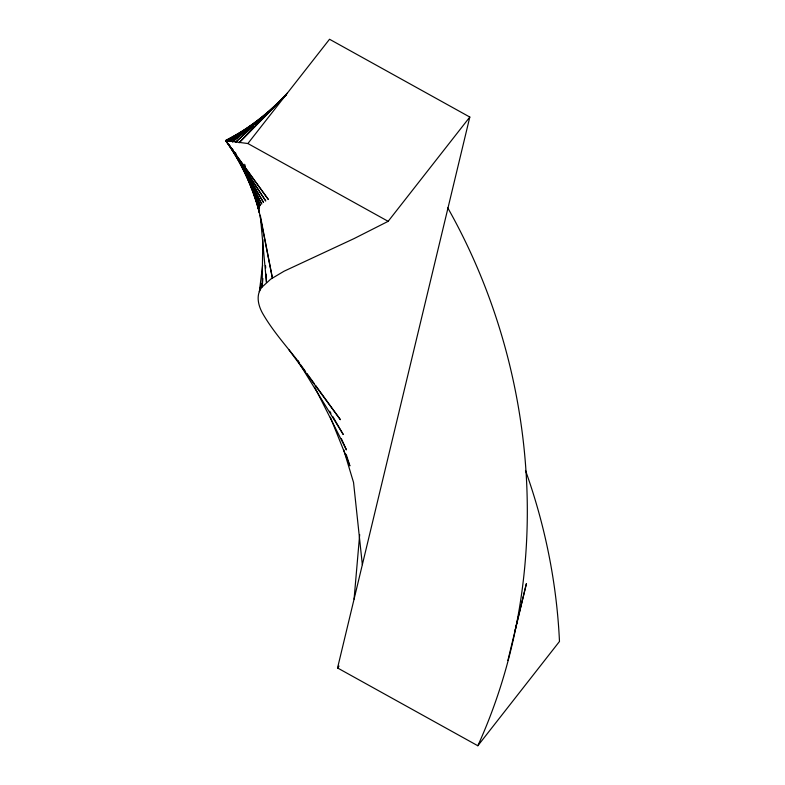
<?xml version="1.0" encoding="UTF-8"?>
<svg xmlns="http://www.w3.org/2000/svg" width="785" height="785" viewBox="0 0 785 785"><rect width="100%" height="100%" fill="white"/><g stroke="black" fill="none" stroke-linecap="round" stroke-linejoin="round"><path stroke-width="1.18" d="M262.798 239.464L262.141 286.967C255.203 295.032 258.422 306.552 263.397 314.707C273.622 332.104 287.261 347.156 299.576 363.053M262.877 278.538L262.141 286.967L270.756 279.117L284.111 271.188L354.094 238.581L388.153 221.331L469.813 117.053L329.533 39.25L247.883 143.527L225.521 140.613L239.572 133.421M354.084 599.092L359.677 534.595M262.612 265.212L259.364 291.667L261.287 283.473M469.813 117.053L337.55 667.957L477.839 745.75C555.28 575.003 539.236 369.951 447.764 207.858M507.895 660.479L526.411 583.618L514.931 631.062M337.55 667.957L339.012 666.092M477.839 745.75L559.479 641.463C556.771 583.177 545.153 525.351 525.479 470.431M287.428 93.003L239.072 142.772L277.242 104.14M283.179 98.125L285.73 95.554M286.574 94.691L235.48 142.35L253.575 125.963M255.39 124.324L259.011 121.057M263.534 116.955L265.34 115.316M267.155 113.678L270.776 110.41M277.821 103.532L232.438 141.928L250.346 127.415M271.63 109.537L229.956 141.536L248.511 128.063M262.769 116.994L228.023 141.182L249.542 127.209M253.437 124.01L226.639 140.898L243.468 131.134M246.775 128.769L225.589 140.613L268.391 199.537L225.786 140.652L235.49 135.707M237.639 134.598L239.798 133.489M227.179 140.996L225.786 140.652L265.752 201.009L233.891 152.064M247.883 143.527L388.153 221.331M288.792 349.59L340.396 419.7L315.541 385.347M299.203 362.778L297.78 360.815L343.241 434.488L332.791 416.521M300.626 364.74L305.601 371.609M307.013 373.572L314.118 383.384M229.24 144.921L232.556 150.023M228.464 143.979L263.554 202.52L245.734 171.856M232.213 148.6L233.439 150.72M243.271 167.627L244.498 169.746M329.72 411.232L330.956 413.352M231.928 148.659L261.778 204.061L248.531 178.283M235.284 152.496L236.393 154.645M314.707 387.221L346.43 449.874L341.455 438.795M237.168 157.186L260.453 205.67L249.522 181.296M242.536 167.107L259.55 207.348L252.103 187.968M330.357 417.247L349.884 465.858L346.185 454.358M247.255 176.9L259.089 209.124L253.535 191.883M244.655 164.291L245.391 166.597M251.789 187.762L259.05 211.018L272.375 278.008L260.247 215.178L266.478 282.453L266.017 274.043M343.644 449.599L353.544 482.461L362.346 564.66M255.988 199.243L259.442 213.029L255.203 196.623M265.565 265.634L265.693 268.038"/></g></svg>
